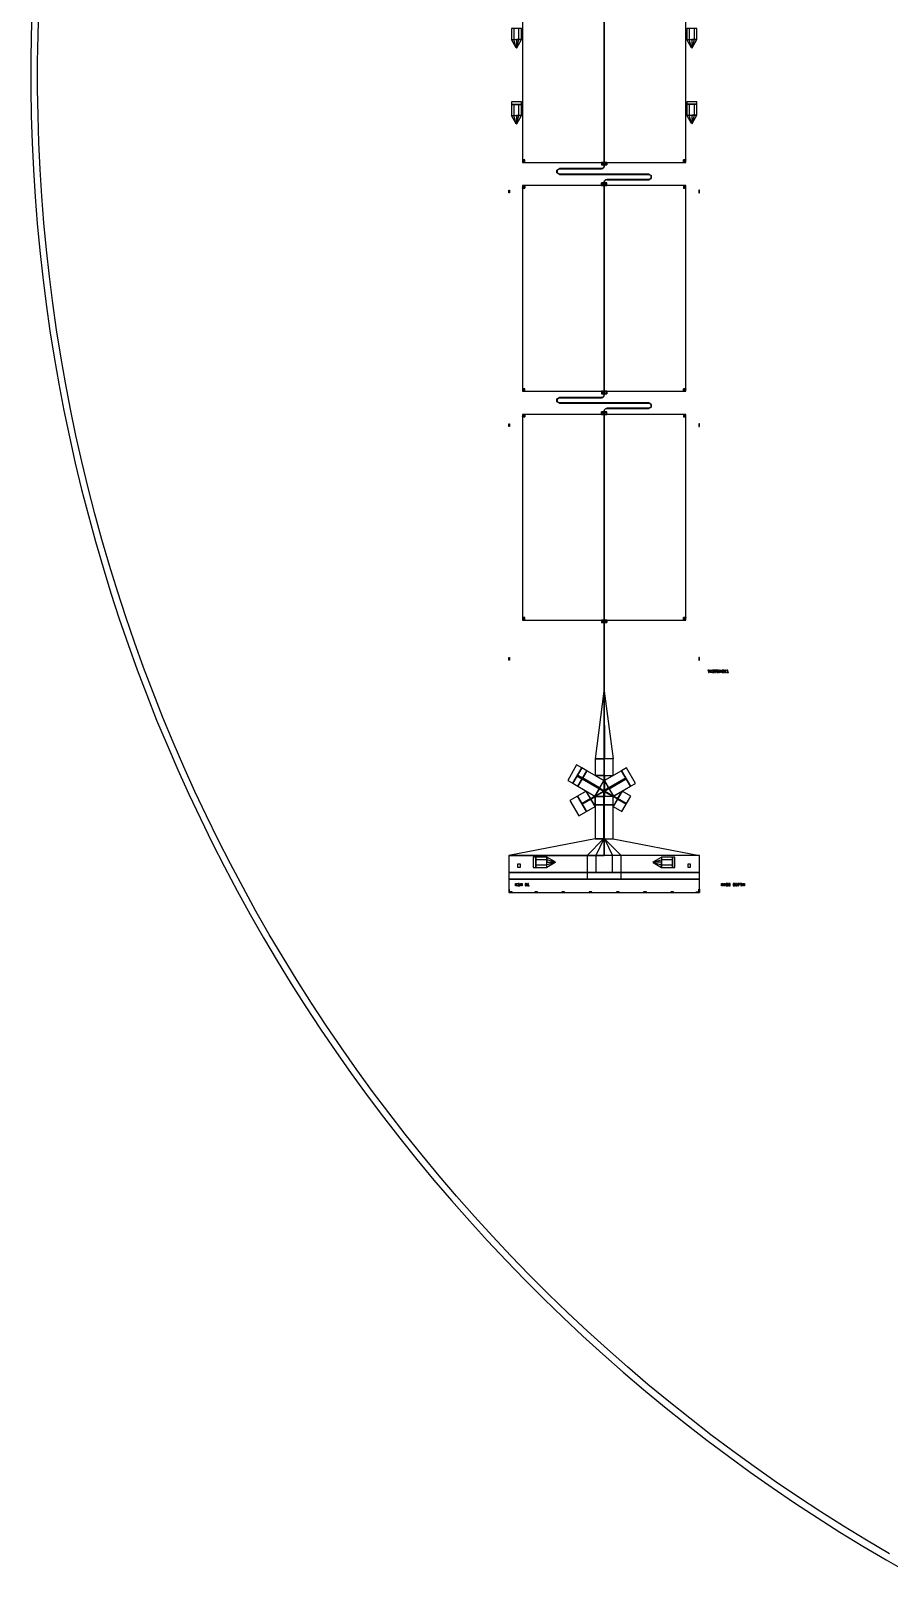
# Model space of a CAD drawing. Extents: x -50899 to 50899, y -48295 to 50898.
# Drawn here: x -50899 to -25449, y -44426 to 1302 of the extents above; entities that cross this region are included whole.
import ezdxf

# ---------------------------------------------------------------- set-up
doc = ezdxf.new("R2010")
doc.units = 0
doc.layers.add('GAP', color=1, linetype='continuous')
doc.layers.add('PIN', color=3, linetype='continuous')

# ---------------------------------------------------------------- blocks, each defined once
blk = doc.blocks.new('C1A')
at = {"layer": 'GAP'}
for points in [[(-100, 20646), (-100, 20726), (-80, 20726), (-80, 20646), (-100, 20646)], [(5550, 20646), (5550, 20726), (5530, 20726), (5530, 20646), (5550, 20646)], [(-100, 13717), (-100, 13797), (-80, 13797), (-80, 13717), (-100, 13717)], [(5550, 13717), (5550, 13797), (5530, 13797), (5530, 13717), (5550, 13717)], [(-100, 6789), (-100, 6869), (-80, 6869), (-80, 6789), (-100, 6789)], [(5550, 6789), (5550, 6869), (5530, 6869), (5530, 6789), (5550, 6789)], [(-100, -100), (0, -100), (0, -80), (-80, -80), (-80, 0), (-100, 0), (-100, -100)], [(5550, -100), (5450, -100), (5450, -80), (5530, -80), (5530, 0), (5550, 0), (5550, -100)], [(667, -100), (747, -100), (747, -80), (667, -80), (667, -100)], [(1474, -100), (1554, -100), (1554, -80), (1474, -80), (1474, -100)], [(2281, -100), (2361, -100), (2361, -80), (2281, -80), (2281, -100)], [(3089, -100), (3169, -100), (3169, -80), (3089, -80), (3089, -100)], [(3896, -100), (3976, -100), (3976, -80), (3896, -80), (3896, -100)], [(4703, -100), (4783, -100), (4783, -80), (4703, -80), (4703, -100)]]:
    blk.add_lwpolyline(points, dxfattribs=at)
blk = doc.blocks.new('C1AGAP')
for points in [[(5149, 21553), (5149, 27653), (301, 27653), (301, 21553), (5149, 21553)], [(-25, 25525), (-25, 25200), (275, 25200), (275, 25525), (-25, 25525)], [(-25, 25525), (-25, 25200), (275, 25200), (275, 25525), (-25, 25525)], [(125, 25200), (125, 24950), (115, 24950), (-25, 25200), (125, 25200)], [(125, 25200), (125, 24950), (115, 24950), (-25, 25200), (125, 25200)], [(125, 25200), (125, 24950), (135, 24950), (275, 25200), (125, 25200)], [(125, 25200), (125, 24950), (135, 24950), (275, 25200), (125, 25200)], [(5175, 25525), (5175, 25200), (5475, 25200), (5475, 25525), (5175, 25525)], [(5175, 25525), (5175, 25200), (5475, 25200), (5475, 25525), (5175, 25525)], [(5325, 25200), (5325, 24950), (5315, 24950), (5175, 25200), (5325, 25200)], [(5325, 25200), (5325, 24950), (5315, 24950), (5175, 25200), (5325, 25200)], [(5325, 25200), (5325, 24950), (5335, 24950), (5475, 25200), (5325, 25200)], [(5325, 25200), (5325, 24950), (5335, 24950), (5475, 25200), (5325, 25200)], [(-25, 23345), (-25, 23270), (275, 23270), (275, 23345), (-25, 23345)], [(-25, 23345), (-25, 23270), (275, 23270), (275, 23345), (-25, 23345)], [(5175, 23350), (5175, 23275), (5475, 23275), (5475, 23350), (5175, 23350)], [(5175, 23350), (5175, 23275), (5475, 23275), (5475, 23350), (5175, 23350)], [(-25, 23270), (-25, 22945), (275, 22945), (275, 23270), (-25, 23270)], [(-25, 23270), (-25, 22945), (275, 22945), (275, 23270), (-25, 23270)], [(125, 22945), (125, 22695), (115, 22695), (-25, 22945), (125, 22945)], [(125, 22945), (125, 22695), (115, 22695), (-25, 22945), (125, 22945)], [(125, 22945), (125, 22695), (135, 22695), (275, 22945), (125, 22945)], [(125, 22945), (125, 22695), (135, 22695), (275, 22945), (125, 22945)], [(5175, 23275), (5175, 22950), (5475, 22950), (5475, 23275), (5175, 23275)], [(5175, 23275), (5175, 22950), (5475, 22950), (5475, 23275), (5175, 23275)], [(5325, 22950), (5325, 22700), (5315, 22700), (5175, 22950), (5325, 22950)], [(5325, 22950), (5325, 22700), (5315, 22700), (5175, 22950), (5325, 22950)], [(5325, 22950), (5325, 22700), (5335, 22700), (5475, 22950), (5325, 22950)], [(5325, 22950), (5325, 22700), (5335, 22700), (5475, 22950), (5325, 22950)], [(376, 21553), (376, 21628), (301, 21628), (301, 21553), (376, 21553)], [(301, 21628), (311, 21590), (338, 21563), (376, 21553), (376, 21590), (357, 21595), (344, 21609), (338, 21628), (301, 21628)], [(338, 21628), (344, 21609), (357, 21595), (376, 21590), (376, 21628), (376, 21628), (376, 21628), (376, 21628), (338, 21628)], [(2646, 21553), (2646, 21478), (2720, 21478), (2720, 21553), (2646, 21553)], [(2720, 21478), (2710, 21515), (2683, 21543), (2646, 21553), (2646, 21515), (2664, 21510), (2678, 21496), (2683, 21478), (2720, 21478)], [(2683, 21478), (2678, 21496), (2664, 21510), (2646, 21515), (2646, 21478), (2646, 21478), (2646, 21478), (2646, 21478), (2683, 21478)], [(2730, 21442), (2730, 21553), (2720, 21553), (2720, 21442), (2730, 21442)], [(2730, 21553), (2730, 21478), (2804, 21478), (2804, 21553), (2730, 21553)], [(2730, 21478), (2740, 21515), (2767, 21543), (2804, 21553), (2804, 21515), (2786, 21510), (2772, 21496), (2767, 21478), (2730, 21478)], [(2767, 21478), (2772, 21496), (2786, 21510), (2804, 21515), (2804, 21478), (2804, 21478), (2804, 21478), (2804, 21478), (2767, 21478)], [(5149, 21553), (5149, 21628), (5074, 21628), (5074, 21553), (5149, 21553)], [(5149, 21628), (5139, 21590), (5112, 21563), (5074, 21553), (5074, 21590), (5093, 21595), (5106, 21609), (5112, 21628), (5149, 21628)], [(5112, 21628), (5106, 21609), (5093, 21595), (5074, 21590), (5074, 21628), (5074, 21628), (5074, 21628), (5074, 21628), (5112, 21628)], [(1400, 21197), (1327, 21239), (1327, 21324), (1400, 21366), (1400, 21362), (1331, 21322), (1331, 21242), (1400, 21202), (1400, 21197)], [(1400, 21202), (1331, 21242), (1331, 21322), (1400, 21362), (1400, 21357), (1335, 21319), (1335, 21244), (1400, 21206), (1400, 21202)], [(1400, 21357), (2645, 21357), (2645, 21366), (1400, 21366), (1400, 21357)], [(4050, 21206), (1400, 21206), (1400, 21197), (4050, 21197), (4050, 21206)], [(2645, 21357), (2687, 21368), (2718, 21399), (2730, 21442), (2725, 21442), (2714, 21402), (2685, 21372), (2645, 21362), (2645, 21357)], [(2645, 21362), (2685, 21372), (2714, 21402), (2725, 21442), (2720, 21442), (2710, 21404), (2683, 21376), (2645, 21366), (2645, 21362)], [(2720, 20962), (2732, 21004), (2763, 21035), (2805, 21046), (2805, 21042), (2765, 21031), (2736, 21002), (2725, 20962), (2720, 20962)], [(2725, 20962), (2736, 21002), (2765, 21031), (2805, 21042), (2805, 21037), (2767, 21027), (2740, 20999), (2730, 20962), (2725, 20962)], [(2805, 21037), (4050, 21037), (4050, 21046), (2805, 21046), (2805, 21037)], [(4050, 21037), (4123, 21079), (4123, 21164), (4050, 21206), (4050, 21202), (4119, 21162), (4119, 21082), (4050, 21042), (4050, 21037)], [(4050, 21042), (4119, 21082), (4119, 21162), (4050, 21202), (4050, 21197), (4115, 21159), (4115, 21084), (4050, 21046), (4050, 21042)], [(5149, 14767), (5149, 20867), (301, 20867), (301, 14767), (5149, 14767)], [(301, 20867), (301, 20792), (376, 20792), (376, 20867), (301, 20867)], [(301, 20792), (311, 20829), (338, 20857), (376, 20867), (376, 20829), (357, 20824), (344, 20810), (338, 20792), (301, 20792)], [(338, 20792), (344, 20810), (357, 20824), (376, 20829), (376, 20792), (376, 20792), (376, 20792), (376, 20792), (338, 20792)], [(2720, 20867), (2720, 20942), (2646, 20942), (2646, 20867), (2720, 20867)], [(2720, 20942), (2710, 20904), (2683, 20877), (2646, 20867), (2646, 20904), (2664, 20909), (2678, 20923), (2683, 20942), (2720, 20942)], [(2683, 20942), (2678, 20923), (2664, 20909), (2646, 20904), (2646, 20942), (2646, 20942), (2646, 20942), (2646, 20942), (2683, 20942)], [(2730, 20867), (2730, 20962), (2720, 20962), (2720, 20867), (2730, 20867)], [(2804, 20867), (2804, 20942), (2730, 20942), (2730, 20867), (2804, 20867)], [(2730, 20942), (2740, 20904), (2767, 20877), (2804, 20867), (2804, 20904), (2786, 20909), (2772, 20923), (2767, 20942), (2730, 20942)], [(2767, 20942), (2772, 20923), (2786, 20909), (2804, 20904), (2804, 20942), (2804, 20942), (2804, 20942), (2804, 20942), (2767, 20942)], [(5074, 20867), (5074, 20792), (5149, 20792), (5149, 20867), (5074, 20867)], [(5149, 20792), (5139, 20829), (5112, 20857), (5074, 20867), (5074, 20829), (5093, 20824), (5106, 20810), (5112, 20792), (5149, 20792)], [(5112, 20792), (5106, 20810), (5093, 20824), (5074, 20829), (5074, 20792), (5074, 20792), (5074, 20792), (5074, 20792), (5112, 20792)], [(376, 14767), (376, 14842), (301, 14842), (301, 14767), (376, 14767)], [(301, 14842), (311, 14804), (338, 14777), (376, 14767), (376, 14804), (357, 14809), (344, 14823), (338, 14842), (301, 14842)], [(338, 14842), (344, 14823), (357, 14809), (376, 14804), (376, 14842), (376, 14842), (376, 14842), (376, 14842), (338, 14842)], [(2645, 14571), (2687, 14582), (2718, 14613), (2730, 14656), (2725, 14656), (2714, 14616), (2685, 14586), (2645, 14576), (2645, 14571)], [(2645, 14576), (2685, 14586), (2714, 14616), (2725, 14656), (2720, 14656), (2710, 14618), (2683, 14590), (2645, 14580), (2645, 14576)], [(2646, 14767), (2646, 14692), (2720, 14692), (2720, 14767), (2646, 14767)], [(2720, 14692), (2710, 14729), (2683, 14757), (2646, 14767), (2646, 14729), (2664, 14724), (2678, 14710), (2683, 14692), (2720, 14692)], [(2683, 14692), (2678, 14710), (2664, 14724), (2646, 14729), (2646, 14692), (2646, 14692), (2646, 14692), (2646, 14692), (2683, 14692)], [(2730, 14656), (2730, 14767), (2720, 14767), (2720, 14656), (2730, 14656)], [(2730, 14767), (2730, 14692), (2804, 14692), (2804, 14767), (2730, 14767)], [(2730, 14692), (2740, 14729), (2767, 14757), (2804, 14767), (2804, 14729), (2786, 14724), (2772, 14710), (2767, 14692), (2730, 14692)], [(2767, 14692), (2772, 14710), (2786, 14724), (2804, 14729), (2804, 14692), (2804, 14692), (2804, 14692), (2804, 14692), (2767, 14692)], [(5149, 14767), (5149, 14842), (5074, 14842), (5074, 14767), (5149, 14767)], [(5149, 14842), (5139, 14804), (5112, 14777), (5074, 14767), (5074, 14804), (5093, 14809), (5106, 14823), (5112, 14842), (5149, 14842)], [(5112, 14842), (5106, 14823), (5093, 14809), (5074, 14804), (5074, 14842), (5074, 14842), (5074, 14842), (5074, 14842), (5112, 14842)], [(1400, 14411), (1327, 14453), (1327, 14538), (1400, 14580), (1400, 14576), (1331, 14536), (1331, 14456), (1400, 14416), (1400, 14411)], [(1400, 14416), (1331, 14456), (1331, 14536), (1400, 14576), (1400, 14571), (1335, 14533), (1335, 14458), (1400, 14420), (1400, 14416)], [(1400, 14571), (2645, 14571), (2645, 14580), (1400, 14580), (1400, 14571)], [(4050, 14420), (1400, 14420), (1400, 14411), (4050, 14411), (4050, 14420)], [(2720, 14176), (2732, 14218), (2763, 14249), (2805, 14260), (2805, 14256), (2765, 14245), (2736, 14216), (2725, 14176), (2720, 14176)], [(2730, 14081), (2730, 14176), (2720, 14176), (2720, 14081), (2730, 14081)], [(2725, 14176), (2736, 14216), (2765, 14245), (2805, 14256), (2805, 14251), (2767, 14241), (2740, 14213), (2730, 14176), (2725, 14176)], [(2805, 14251), (4050, 14251), (4050, 14260), (2805, 14260), (2805, 14251)], [(4050, 14251), (4123, 14293), (4123, 14378), (4050, 14420), (4050, 14416), (4119, 14376), (4119, 14296), (4050, 14256), (4050, 14251)], [(4050, 14256), (4119, 14296), (4119, 14376), (4050, 14416), (4050, 14411), (4115, 14373), (4115, 14298), (4050, 14260), (4050, 14256)], [(5149, 7981), (5149, 14081), (301, 14081), (301, 7981), (5149, 7981)], [(301, 14081), (301, 14006), (376, 14006), (376, 14081), (301, 14081)], [(301, 14006), (311, 14043), (338, 14071), (376, 14081), (376, 14043), (357, 14038), (344, 14024), (338, 14006), (301, 14006)], [(338, 14006), (344, 14024), (357, 14038), (376, 14043), (376, 14006), (376, 14006), (376, 14006), (376, 14006), (338, 14006)], [(2720, 14081), (2720, 14156), (2646, 14156), (2646, 14081), (2720, 14081)], [(2720, 14156), (2710, 14118), (2683, 14091), (2646, 14081), (2646, 14118), (2664, 14123), (2678, 14137), (2683, 14156), (2720, 14156)], [(2683, 14156), (2678, 14137), (2664, 14123), (2646, 14118), (2646, 14156), (2646, 14156), (2646, 14156), (2646, 14156), (2683, 14156)], [(2804, 14081), (2804, 14156), (2730, 14156), (2730, 14081), (2804, 14081)], [(2730, 14156), (2740, 14118), (2767, 14091), (2804, 14081), (2804, 14118), (2786, 14123), (2772, 14137), (2767, 14156), (2730, 14156)], [(2767, 14156), (2772, 14137), (2786, 14123), (2804, 14118), (2804, 14156), (2804, 14156), (2804, 14156), (2804, 14156), (2767, 14156)], [(5074, 14081), (5074, 14006), (5149, 14006), (5149, 14081), (5074, 14081)], [(5149, 14006), (5139, 14043), (5112, 14071), (5074, 14081), (5074, 14043), (5093, 14038), (5106, 14024), (5112, 14006), (5149, 14006)], [(5112, 14006), (5106, 14024), (5093, 14038), (5074, 14043), (5074, 14006), (5074, 14006), (5074, 14006), (5074, 14006), (5112, 14006)], [(376, 7981), (376, 8056), (301, 8056), (301, 7981), (376, 7981)], [(301, 8056), (311, 8018), (338, 7991), (376, 7981), (376, 8018), (357, 8023), (344, 8037), (338, 8056), (301, 8056)], [(338, 8056), (344, 8037), (357, 8023), (376, 8018), (376, 8056), (376, 8056), (376, 8056), (376, 8056), (338, 8056)], [(2646, 7981), (2646, 7906), (2720, 7906), (2720, 7981), (2646, 7981)], [(2720, 7906), (2710, 7943), (2683, 7971), (2646, 7981), (2646, 7943), (2664, 7938), (2678, 7924), (2683, 7906), (2720, 7906)], [(2683, 7906), (2678, 7924), (2664, 7938), (2646, 7943), (2646, 7906), (2646, 7906), (2646, 7906), (2646, 7906), (2683, 7906)], [(2730, 5871), (2730, 7981), (2720, 7981), (2720, 5871), (2730, 5871)], [(2730, 7981), (2730, 7906), (2804, 7906), (2804, 7981), (2730, 7981)], [(2730, 7906), (2740, 7943), (2767, 7971), (2804, 7981), (2804, 7943), (2786, 7938), (2772, 7924), (2767, 7906), (2730, 7906)], [(2767, 7906), (2772, 7924), (2786, 7938), (2804, 7943), (2804, 7906), (2804, 7906), (2804, 7906), (2804, 7906), (2767, 7906)], [(5149, 7981), (5149, 8056), (5074, 8056), (5074, 7981), (5149, 7981)], [(5149, 8056), (5139, 8018), (5112, 7991), (5074, 7981), (5074, 8018), (5093, 8023), (5106, 8037), (5112, 8056), (5149, 8056)], [(5112, 8056), (5106, 8037), (5093, 8023), (5074, 8018), (5074, 8056), (5074, 8056), (5074, 8056), (5074, 8056), (5112, 8056)], [(2725, 3871), (2725, 5871), (2720, 5871), (2460, 3871), (2725, 3871)], [(2725, 3871), (2725, 5871), (2730, 5871), (2990, 3871), (2725, 3871)], [(2059, 3602), (1910, 3688), (1645, 3229), (1794, 3143), (2059, 3602)], [(2990, 3371), (2990, 3871), (2460, 3871), (2460, 3371), (2990, 3371)], [(2208, 3516), (2059, 3602), (1794, 3143), (1943, 3057), (2208, 3516)], [(2718, 3222), (2208, 3516), (1943, 3057), (2452, 2763), (2718, 3222)], [(2589, 2999), (2079, 3293), (2071, 3280), (2581, 2986), (2589, 2999)], [(2725, 3222), (2725, 3371), (2460, 3371), (2718, 3222), (2725, 3222)], [(2710, 2920), (2585, 2992), (2718, 3222), (2718, 2933), (2710, 2920)], [(2725, 3222), (2725, 3371), (2990, 3371), (2732, 3222), (2725, 3222)], [(2998, 2763), (3507, 3057), (3242, 3516), (2732, 3222), (2998, 2763)], [(2740, 2920), (2865, 2992), (2732, 3222), (2732, 2933), (2740, 2920)], [(2869, 2986), (3379, 3280), (3371, 3293), (2861, 2999), (2869, 2986)], [(3507, 3057), (3652, 3141), (3387, 3600), (3242, 3516), (3507, 3057)], [(1935, 2762), (1712, 2633), (1977, 2174), (2200, 2303), (1935, 2762)], [(2195, 2912), (1935, 2762), (2200, 2303), (2460, 2453), (2195, 2912)], [(2456, 2756), (2328, 2682), (2195, 2912), (2452, 2763), (2456, 2756)], [(2456, 2756), (2328, 2682), (2460, 2453), (2460, 2750), (2456, 2756)], [(2710, 2920), (2585, 2992), (2452, 2763), (2702, 2907), (2710, 2920)], [(2725, 2750), (2725, 2894), (2710, 2894), (2460, 2750), (2725, 2750)], [(2990, 2500), (2990, 2750), (2460, 2750), (2460, 2500), (2990, 2500)], [(2710, 2920), (2585, 2992), (2581, 2986), (2706, 2914), (2710, 2920)], [(2710, 2920), (2585, 2992), (2589, 2999), (2714, 2927), (2710, 2920)], [(2725, 2920), (2714, 2927), (2706, 2914), (2718, 2907), (2725, 2920)], [(2725, 2907), (2725, 2920), (2725, 2920), (2718, 2907), (2725, 2907)], [(2732, 2894), (2732, 2907), (2718, 2907), (2718, 2894), (2732, 2894)], [(2725, 2750), (2725, 2894), (2718, 2894), (2718, 2750), (2725, 2750)], [(2732, 2500), (2732, 2750), (2718, 2750), (2718, 2500), (2732, 2500)], [(2732, 2907), (2744, 2914), (2736, 2927), (2725, 2920), (2732, 2907)], [(2725, 2907), (2725, 2920), (2725, 2920), (2732, 2907), (2725, 2907)], [(2725, 2750), (2725, 2894), (2732, 2894), (2732, 2750), (2725, 2750)], [(2725, 2750), (2725, 2894), (2740, 2894), (2990, 2750), (2725, 2750)], [(2740, 2920), (2865, 2992), (2861, 2999), (2736, 2927), (2740, 2920)], [(2740, 2920), (2865, 2992), (2869, 2986), (2744, 2914), (2740, 2920)], [(2740, 2920), (2865, 2992), (2998, 2763), (2748, 2907), (2740, 2920)], [(2990, 2453), (3250, 2303), (3515, 2762), (3255, 2912), (2990, 2453)], [(2994, 2756), (3122, 2682), (2990, 2453), (2990, 2750), (2994, 2756)], [(2994, 2756), (3122, 2682), (3255, 2912), (2998, 2763), (2994, 2756)], [(2990, 1500), (2990, 2500), (2460, 2500), (2460, 1500), (2990, 1500)], [(2732, 1500), (2732, 2500), (2718, 2500), (2718, 1500), (2732, 1500)], [(2725, 1000), (2725, 1500), (2460, 1500), (-100, 1000), (2725, 1000)], [(2725, 1000), (2725, 1500), (2718, 1500), (2475, 1000), (2725, 1000)], [(2725, 1000), (2725, 1500), (2732, 1500), (2975, 1000), (2725, 1000)], [(2725, 1000), (2725, 1500), (2990, 1500), (5550, 1000), (2725, 1000)], [(5550, 500), (5550, 1000), (-100, 1000), (-100, 500), (5550, 500)], [(625, 650), (700, 650), (700, 950), (625, 950), (625, 650)], [(625, 650), (700, 650), (700, 950), (625, 950), (625, 650)], [(700, 650), (1025, 650), (1025, 950), (700, 950), (700, 650)], [(700, 650), (1025, 650), (1025, 950), (700, 950), (700, 650)], [(1025, 800), (1275, 800), (1275, 810), (1025, 950), (1025, 800)], [(1025, 800), (1275, 800), (1275, 810), (1025, 950), (1025, 800)], [(2975, 500), (2975, 1000), (2475, 1000), (2475, 500), (2975, 500)], [(4425, 800), (4175, 800), (4175, 810), (4425, 950), (4425, 800)], [(4425, 800), (4175, 800), (4175, 810), (4425, 950), (4425, 800)], [(4750, 950), (4425, 950), (4425, 650), (4750, 650), (4750, 950)], [(4750, 950), (4425, 950), (4425, 650), (4750, 650), (4750, 950)], [(4825, 950), (4750, 950), (4750, 650), (4825, 650), (4825, 950)], [(4825, 950), (4750, 950), (4750, 650), (4825, 650), (4825, 950)], [(5550, 300), (5550, 500), (-100, 500), (-100, 300), (5550, 300)], [(160, 740), (160, 660), (240, 660), (240, 740), (160, 740)], [(1025, 800), (1275, 800), (1275, 790), (1025, 650), (1025, 800)], [(1025, 800), (1275, 800), (1275, 790), (1025, 650), (1025, 800)], [(4425, 800), (4175, 800), (4175, 790), (4425, 650), (4425, 800)], [(4425, 800), (4175, 800), (4175, 790), (4425, 650), (4425, 800)], [(5210, 740), (5210, 660), (5290, 660), (5290, 740), (5210, 740)], [(5550, -100), (5550, 300), (-100, 300), (-100, -100), (5550, -100)]]:
    blk.add_lwpolyline(points)
at = {"layer": 'GAP'}
for points in [[(5818, 6430), (5835, 6430), (5835, 6491), (5852, 6491), (5852, 6500), (5800, 6500), (5800, 6491), (5818, 6491), (5818, 6430), (5818, 6430)], [(5870, 6430), (5870, 6500), (5922, 6500), (5922, 6491), (5888, 6491), (5888, 6474), (5905, 6474), (5905, 6465), (5888, 6465), (5888, 6439), (5922, 6439), (5922, 6430), (5870, 6430), (5870, 6430)], [(5940, 6430), (5992, 6430), (5992, 6474), (5958, 6474), (5958, 6491), (5992, 6491), (5992, 6500), (5940, 6500), (5940, 6465), (5975, 6465), (5975, 6439), (5940, 6439), (5940, 6430), (5940, 6430)], [(6028, 6430), (6045, 6430), (6045, 6491), (6062, 6491), (6062, 6500), (6010, 6500), (6010, 6491), (6028, 6491), (6028, 6430), (6028, 6430)], [(6080, 6430), (6098, 6430), (6098, 6465), (6106, 6439), (6115, 6465), (6115, 6430), (6132, 6430), (6132, 6500), (6115, 6500), (6106, 6474), (6098, 6500), (6080, 6500), (6080, 6430), (6080, 6430)], [(6150, 6430), (6150, 6500), (6202, 6500), (6202, 6430), (6185, 6430), (6185, 6491), (6168, 6491), (6168, 6430), (6150, 6430)], [(6168, 6465), (6168, 6474), (6185, 6474), (6185, 6465), (6168, 6465)], [(6220, 6430), (6272, 6430), (6272, 6474), (6238, 6474), (6238, 6491), (6272, 6491), (6272, 6500), (6220, 6500), (6220, 6465), (6255, 6465), (6255, 6439), (6220, 6439), (6220, 6430), (6220, 6430)], [(6290, 6430), (6308, 6430), (6308, 6456), (6325, 6430), (6342, 6430), (6316, 6465), (6342, 6500), (6325, 6500), (6308, 6474), (6308, 6500), (6290, 6500), (6290, 6430), (6290, 6430)], [(6360, 6430), (6412, 6430), (6412, 6439), (6395, 6439), (6395, 6500), (6378, 6500), (6360, 6491), (6360, 6482), (6378, 6482), (6378, 6439), (6360, 6439), (6360, 6430), (6360, 6430)], [(100, 100), (100, 170), (152, 170), (152, 161), (118, 161), (118, 109), (152, 109), (152, 100), (100, 100), (100, 100)], [(170, 100), (222, 100), (222, 109), (205, 109), (205, 170), (188, 170), (170, 161), (170, 152), (188, 152), (188, 109), (170, 109), (170, 100), (170, 100)], [(240, 100), (240, 170), (292, 170), (292, 100), (275, 100), (275, 161), (258, 161), (258, 100), (240, 100)], [(258, 135), (258, 144), (275, 144), (275, 135), (258, 135)], [(6200, 100), (6200, 170), (6252, 170), (6252, 161), (6218, 161), (6218, 144), (6235, 144), (6235, 135), (6218, 135), (6218, 109), (6252, 109), (6252, 100), (6200, 100), (6200, 100)], [(6270, 100), (6270, 170), (6322, 170), (6322, 161), (6288, 161), (6288, 144), (6305, 144), (6305, 135), (6288, 135), (6288, 109), (6322, 109), (6322, 100), (6270, 100), (6270, 100)], [(6340, 100), (6392, 100), (6392, 144), (6358, 144), (6358, 161), (6392, 161), (6392, 170), (6340, 170), (6340, 135), (6375, 135), (6375, 109), (6340, 109), (6340, 100), (6340, 100)], [(6410, 100), (6428, 100), (6428, 135), (6445, 135), (6445, 100), (6462, 100), (6462, 170), (6445, 170), (6445, 144), (6428, 144), (6428, 170), (6410, 170), (6410, 100), (6410, 100)], [(6550, 100), (6602, 100), (6602, 135), (6576, 135), (6576, 126), (6585, 126), (6585, 109), (6568, 109), (6568, 161), (6602, 161), (6602, 170), (6550, 170), (6550, 100), (6550, 100)], [(6620, 100), (6672, 100), (6672, 170), (6655, 170), (6655, 109), (6638, 109), (6638, 170), (6620, 170), (6620, 100), (6620, 100)], [(6690, 100), (6708, 100), (6708, 170), (6690, 170), (6690, 100)], [(6708, 135), (6742, 135), (6742, 170), (6708, 170), (6708, 161), (6725, 161), (6725, 144), (6708, 144), (6708, 135)], [(6778, 100), (6795, 100), (6795, 161), (6812, 161), (6812, 170), (6760, 170), (6760, 161), (6778, 161), (6778, 100), (6778, 100)], [(6830, 100), (6830, 170), (6882, 170), (6882, 100), (6865, 100), (6865, 161), (6848, 161), (6848, 100), (6830, 100)], [(6848, 135), (6848, 144), (6865, 144), (6865, 135), (6848, 135)]]:
    blk.add_lwpolyline(points, dxfattribs=at)
blk = doc.blocks.new('C1APIN')
for points in [[(2726, 21553), (2726, 27653), (2724, 27653), (2724, 21553), (2726, 21553)], [(50, 25525), (50, 25200), (200, 25200), (200, 25525), (50, 25525)], [(50, 25525), (50, 25200), (200, 25200), (200, 25525), (50, 25525)], [(125, 25200), (125, 24950), (120, 24950), (50, 25200), (125, 25200)], [(125, 25200), (125, 24950), (120, 24950), (50, 25200), (125, 25200)], [(125, 25200), (125, 24950), (130, 24950), (200, 25200), (125, 25200)], [(125, 25200), (125, 24950), (130, 24950), (200, 25200), (125, 25200)], [(5250, 25525), (5250, 25200), (5400, 25200), (5400, 25525), (5250, 25525)], [(5250, 25525), (5250, 25200), (5400, 25200), (5400, 25525), (5250, 25525)], [(5325, 25200), (5325, 24950), (5320, 24950), (5250, 25200), (5325, 25200)], [(5325, 25200), (5325, 24950), (5320, 24950), (5250, 25200), (5325, 25200)], [(5325, 25200), (5325, 24950), (5330, 24950), (5400, 25200), (5325, 25200)], [(5325, 25200), (5325, 24950), (5330, 24950), (5400, 25200), (5325, 25200)], [(50, 23270), (50, 22945), (200, 22945), (200, 23270), (50, 23270)], [(50, 23270), (50, 22945), (200, 22945), (200, 23270), (50, 23270)], [(125, 22945), (125, 22695), (120, 22695), (50, 22945), (125, 22945)], [(125, 22945), (125, 22695), (120, 22695), (50, 22945), (125, 22945)], [(125, 22945), (125, 22695), (130, 22695), (200, 22945), (125, 22945)], [(125, 22945), (125, 22695), (130, 22695), (200, 22945), (125, 22945)], [(5250, 23275), (5250, 22950), (5400, 22950), (5400, 23275), (5250, 23275)], [(5250, 23275), (5250, 22950), (5400, 22950), (5400, 23275), (5250, 23275)], [(5325, 22950), (5325, 22700), (5320, 22700), (5250, 22950), (5325, 22950)], [(5325, 22950), (5325, 22700), (5320, 22700), (5250, 22950), (5325, 22950)], [(5325, 22950), (5325, 22700), (5330, 22700), (5400, 22950), (5325, 22950)], [(5325, 22950), (5325, 22700), (5330, 22700), (5400, 22950), (5325, 22950)], [(338, 21628), (344, 21609), (357, 21595), (376, 21590), (376, 21590), (357, 21595), (344, 21609), (338, 21628), (338, 21628)], [(338, 21628), (344, 21609), (357, 21595), (376, 21590), (376, 21590), (357, 21595), (344, 21609), (338, 21628), (338, 21628)], [(2683, 21478), (2678, 21496), (2664, 21510), (2646, 21515), (2646, 21515), (2664, 21510), (2678, 21496), (2683, 21478), (2683, 21478)], [(2683, 21478), (2678, 21496), (2664, 21510), (2646, 21515), (2646, 21515), (2664, 21510), (2678, 21496), (2683, 21478), (2683, 21478)], [(2726, 21442), (2726, 21553), (2724, 21553), (2724, 21442), (2726, 21442)], [(2767, 21478), (2772, 21496), (2786, 21510), (2804, 21515), (2804, 21515), (2786, 21510), (2772, 21496), (2767, 21478), (2767, 21478)], [(2767, 21478), (2772, 21496), (2786, 21510), (2804, 21515), (2804, 21515), (2786, 21510), (2772, 21496), (2767, 21478), (2767, 21478)], [(5112, 21628), (5106, 21609), (5093, 21595), (5074, 21590), (5074, 21590), (5093, 21595), (5106, 21609), (5112, 21628), (5112, 21628)], [(5112, 21628), (5106, 21609), (5093, 21595), (5074, 21590), (5074, 21590), (5093, 21595), (5106, 21609), (5112, 21628), (5112, 21628)], [(1400, 21200), (1329, 21241), (1329, 21322), (1400, 21363), (1400, 21362), (1331, 21322), (1331, 21242), (1400, 21202), (1400, 21200)], [(1400, 21202), (1331, 21242), (1331, 21322), (1400, 21362), (1400, 21360), (1332, 21321), (1332, 21242), (1400, 21203), (1400, 21202)], [(1400, 21360), (2645, 21360), (2645, 21363), (1400, 21363), (1400, 21360)], [(4050, 21203), (1400, 21203), (1400, 21200), (4050, 21200), (4050, 21203)], [(2645, 21360), (2686, 21371), (2716, 21401), (2726, 21442), (2725, 21442), (2714, 21402), (2685, 21372), (2645, 21362), (2645, 21360)], [(2645, 21362), (2685, 21372), (2714, 21402), (2725, 21442), (2724, 21442), (2713, 21402), (2684, 21374), (2645, 21363), (2645, 21362)], [(2724, 20962), (2734, 21002), (2764, 21032), (2805, 21043), (2805, 21042), (2765, 21031), (2736, 21002), (2725, 20962), (2724, 20962)], [(2725, 20962), (2736, 21002), (2765, 21031), (2805, 21042), (2805, 21040), (2766, 21030), (2737, 21001), (2726, 20962), (2725, 20962)], [(2805, 21040), (4050, 21040), (4050, 21043), (2805, 21043), (2805, 21040)], [(4050, 21040), (4121, 21081), (4121, 21162), (4050, 21203), (4050, 21202), (4119, 21162), (4119, 21082), (4050, 21042), (4050, 21040)], [(4050, 21042), (4119, 21082), (4119, 21162), (4050, 21202), (4050, 21200), (4118, 21161), (4118, 21082), (4050, 21043), (4050, 21042)], [(338, 20792), (344, 20810), (357, 20824), (376, 20829), (376, 20829), (357, 20824), (344, 20810), (338, 20792), (338, 20792)], [(338, 20792), (344, 20810), (357, 20824), (376, 20829), (376, 20829), (357, 20824), (344, 20810), (338, 20792), (338, 20792)], [(2683, 20942), (2678, 20923), (2664, 20909), (2646, 20904), (2646, 20904), (2664, 20909), (2678, 20923), (2683, 20942), (2683, 20942)], [(2683, 20942), (2678, 20923), (2664, 20909), (2646, 20904), (2646, 20904), (2664, 20909), (2678, 20923), (2683, 20942), (2683, 20942)], [(2726, 20867), (2726, 20962), (2724, 20962), (2724, 20867), (2726, 20867)], [(2726, 14767), (2726, 20867), (2724, 20867), (2724, 14767), (2726, 14767)], [(2767, 20942), (2772, 20923), (2786, 20909), (2804, 20904), (2804, 20904), (2786, 20909), (2772, 20923), (2767, 20942), (2767, 20942)], [(2767, 20942), (2772, 20923), (2786, 20909), (2804, 20904), (2804, 20904), (2786, 20909), (2772, 20923), (2767, 20942), (2767, 20942)], [(5112, 20792), (5106, 20810), (5093, 20824), (5074, 20829), (5074, 20829), (5093, 20824), (5106, 20810), (5112, 20792), (5112, 20792)], [(5112, 20792), (5106, 20810), (5093, 20824), (5074, 20829), (5074, 20829), (5093, 20824), (5106, 20810), (5112, 20792), (5112, 20792)], [(338, 14842), (344, 14823), (357, 14809), (376, 14804), (376, 14804), (357, 14809), (344, 14823), (338, 14842), (338, 14842)], [(338, 14842), (344, 14823), (357, 14809), (376, 14804), (376, 14804), (357, 14809), (344, 14823), (338, 14842), (338, 14842)], [(2645, 14574), (2686, 14585), (2716, 14615), (2726, 14656), (2725, 14656), (2714, 14616), (2685, 14586), (2645, 14576), (2645, 14574)], [(2645, 14576), (2685, 14586), (2714, 14616), (2725, 14656), (2724, 14656), (2713, 14616), (2684, 14588), (2645, 14577), (2645, 14576)], [(2683, 14692), (2678, 14710), (2664, 14724), (2646, 14729), (2646, 14729), (2664, 14724), (2678, 14710), (2683, 14692), (2683, 14692)], [(2683, 14692), (2678, 14710), (2664, 14724), (2646, 14729), (2646, 14729), (2664, 14724), (2678, 14710), (2683, 14692), (2683, 14692)], [(2726, 14656), (2726, 14767), (2724, 14767), (2724, 14656), (2726, 14656)], [(2767, 14692), (2772, 14710), (2786, 14724), (2804, 14729), (2804, 14729), (2786, 14724), (2772, 14710), (2767, 14692), (2767, 14692)], [(2767, 14692), (2772, 14710), (2786, 14724), (2804, 14729), (2804, 14729), (2786, 14724), (2772, 14710), (2767, 14692), (2767, 14692)], [(5112, 14842), (5106, 14823), (5093, 14809), (5074, 14804), (5074, 14804), (5093, 14809), (5106, 14823), (5112, 14842), (5112, 14842)], [(5112, 14842), (5106, 14823), (5093, 14809), (5074, 14804), (5074, 14804), (5093, 14809), (5106, 14823), (5112, 14842), (5112, 14842)], [(1400, 14414), (1329, 14455), (1329, 14536), (1400, 14577), (1400, 14576), (1331, 14536), (1331, 14456), (1400, 14416), (1400, 14414)], [(1400, 14416), (1331, 14456), (1331, 14536), (1400, 14576), (1400, 14574), (1332, 14535), (1332, 14456), (1400, 14417), (1400, 14416)], [(1400, 14574), (2645, 14574), (2645, 14577), (1400, 14577), (1400, 14574)], [(4050, 14417), (1400, 14417), (1400, 14414), (4050, 14414), (4050, 14417)], [(2724, 14176), (2734, 14216), (2764, 14246), (2805, 14257), (2805, 14256), (2765, 14245), (2736, 14216), (2725, 14176), (2724, 14176)], [(2726, 14081), (2726, 14176), (2724, 14176), (2724, 14081), (2726, 14081)], [(2725, 14176), (2736, 14216), (2765, 14245), (2805, 14256), (2805, 14254), (2766, 14244), (2737, 14215), (2726, 14176), (2725, 14176)], [(2805, 14254), (4050, 14254), (4050, 14257), (2805, 14257), (2805, 14254)], [(4050, 14254), (4121, 14295), (4121, 14376), (4050, 14417), (4050, 14416), (4119, 14376), (4119, 14296), (4050, 14256), (4050, 14254)], [(4050, 14256), (4119, 14296), (4119, 14376), (4050, 14416), (4050, 14414), (4118, 14375), (4118, 14296), (4050, 14257), (4050, 14256)], [(338, 14006), (344, 14024), (357, 14038), (376, 14043), (376, 14043), (357, 14038), (344, 14024), (338, 14006), (338, 14006)], [(338, 14006), (344, 14024), (357, 14038), (376, 14043), (376, 14043), (357, 14038), (344, 14024), (338, 14006), (338, 14006)], [(2683, 14156), (2678, 14137), (2664, 14123), (2646, 14118), (2646, 14118), (2664, 14123), (2678, 14137), (2683, 14156), (2683, 14156)], [(2683, 14156), (2678, 14137), (2664, 14123), (2646, 14118), (2646, 14118), (2664, 14123), (2678, 14137), (2683, 14156), (2683, 14156)], [(2726, 7981), (2726, 14081), (2724, 14081), (2724, 7981), (2726, 7981)], [(2767, 14156), (2772, 14137), (2786, 14123), (2804, 14118), (2804, 14118), (2786, 14123), (2772, 14137), (2767, 14156), (2767, 14156)], [(2767, 14156), (2772, 14137), (2786, 14123), (2804, 14118), (2804, 14118), (2786, 14123), (2772, 14137), (2767, 14156), (2767, 14156)], [(5112, 14006), (5106, 14024), (5093, 14038), (5074, 14043), (5074, 14043), (5093, 14038), (5106, 14024), (5112, 14006), (5112, 14006)], [(5112, 14006), (5106, 14024), (5093, 14038), (5074, 14043), (5074, 14043), (5093, 14038), (5106, 14024), (5112, 14006), (5112, 14006)], [(338, 8056), (344, 8037), (357, 8023), (376, 8018), (376, 8018), (357, 8023), (344, 8037), (338, 8056), (338, 8056)], [(338, 8056), (344, 8037), (357, 8023), (376, 8018), (376, 8018), (357, 8023), (344, 8037), (338, 8056), (338, 8056)], [(2683, 7906), (2678, 7924), (2664, 7938), (2646, 7943), (2646, 7943), (2664, 7938), (2678, 7924), (2683, 7906), (2683, 7906)], [(2683, 7906), (2678, 7924), (2664, 7938), (2646, 7943), (2646, 7943), (2664, 7938), (2678, 7924), (2683, 7906), (2683, 7906)], [(2726, 5871), (2726, 7981), (2724, 7981), (2724, 5871), (2726, 5871)], [(2767, 7906), (2772, 7924), (2786, 7938), (2804, 7943), (2804, 7943), (2786, 7938), (2772, 7924), (2767, 7906), (2767, 7906)], [(2767, 7906), (2772, 7924), (2786, 7938), (2804, 7943), (2804, 7943), (2786, 7938), (2772, 7924), (2767, 7906), (2767, 7906)], [(5112, 8056), (5106, 8037), (5093, 8023), (5074, 8018), (5074, 8018), (5093, 8023), (5106, 8037), (5112, 8056), (5112, 8056)], [(5112, 8056), (5106, 8037), (5093, 8023), (5074, 8018), (5074, 8018), (5093, 8023), (5106, 8037), (5112, 8056), (5112, 8056)], [(2725, 3871), (2725, 5871), (2724, 5871), (2718, 3871), (2725, 3871)], [(2725, 3871), (2725, 5871), (2726, 5871), (2732, 3871), (2725, 3871)], [(2732, 3371), (2732, 3871), (2718, 3871), (2718, 3371), (2732, 3371)], [(2083, 3300), (1934, 3386), (1919, 3360), (2068, 3274), (2083, 3300)], [(2592, 3005), (2083, 3300), (2068, 3274), (2578, 2979), (2592, 3005)], [(2725, 3222), (2725, 3371), (2718, 3371), (2718, 3222), (2725, 3222)], [(2725, 3222), (2725, 3371), (2732, 3371), (2732, 3222), (2725, 3222)], [(2872, 2979), (3382, 3274), (3367, 3300), (2858, 3005), (2872, 2979)], [(2456, 2756), (2328, 2682), (2324, 2689), (2452, 2763), (2456, 2756)], [(2456, 2756), (2328, 2682), (2331, 2676), (2460, 2750), (2456, 2756)], [(2710, 2920), (2585, 2992), (2578, 2979), (2702, 2907), (2710, 2920)], [(2710, 2920), (2585, 2992), (2592, 3005), (2718, 2933), (2710, 2920)], [(2710, 2920), (2585, 2992), (2585, 2992), (2710, 2920), (2710, 2920)], [(2710, 2920), (2585, 2992), (2585, 2992), (2710, 2920), (2710, 2920)], [(2725, 2750), (2725, 2894), (2710, 2894), (2710, 2750), (2725, 2750)], [(2740, 2500), (2740, 2750), (2710, 2750), (2710, 2500), (2740, 2500)], [(2725, 2907), (2725, 2920), (2725, 2920), (2725, 2907), (2725, 2907)], [(2725, 2907), (2725, 2920), (2725, 2920), (2725, 2907), (2725, 2907)], [(2725, 2750), (2725, 2894), (2725, 2894), (2725, 2750), (2725, 2750)], [(2725, 2750), (2725, 2894), (2725, 2894), (2725, 2750), (2725, 2750)], [(2725, 2750), (2725, 2894), (2740, 2894), (2740, 2750), (2725, 2750)], [(2740, 2920), (2865, 2992), (2858, 3005), (2732, 2933), (2740, 2920)], [(2740, 2920), (2865, 2992), (2865, 2992), (2740, 2920), (2740, 2920)], [(2740, 2920), (2865, 2992), (2865, 2992), (2740, 2920), (2740, 2920)], [(2740, 2920), (2865, 2992), (2872, 2979), (2748, 2907), (2740, 2920)], [(2994, 2756), (3122, 2682), (3119, 2676), (2990, 2750), (2994, 2756)], [(2994, 2756), (3122, 2682), (3126, 2689), (2998, 2763), (2994, 2756)], [(2324, 2689), (2064, 2539), (2071, 2526), (2331, 2676), (2324, 2689)], [(2740, 1500), (2740, 2500), (2710, 2500), (2710, 1500), (2740, 1500)], [(3119, 2676), (3379, 2526), (3386, 2539), (3126, 2689), (3119, 2676)], [(2725, 1000), (2725, 1500), (2710, 1500), (2225, 1000), (2725, 1000)], [(2725, 1000), (2725, 1500), (2725, 1500), (2725, 1000), (2725, 1000)], [(2725, 1000), (2725, 1500), (2725, 1500), (2725, 1000), (2725, 1000)], [(2725, 1000), (2725, 1500), (2740, 1500), (3225, 1000), (2725, 1000)], [(3225, 500), (3225, 1000), (2225, 1000), (2225, 500), (3225, 500)], [(700, 725), (1025, 725), (1025, 875), (700, 875), (700, 725)], [(700, 725), (1025, 725), (1025, 875), (700, 875), (700, 725)], [(1025, 800), (1275, 800), (1275, 805), (1025, 875), (1025, 800)], [(1025, 800), (1275, 800), (1275, 805), (1025, 875), (1025, 800)], [(1025, 800), (1275, 800), (1275, 795), (1025, 725), (1025, 800)], [(1025, 800), (1275, 800), (1275, 795), (1025, 725), (1025, 800)], [(3225, 300), (3225, 500), (2225, 500), (2225, 300), (3225, 300)], [(4425, 800), (4175, 800), (4175, 805), (4425, 875), (4425, 800)], [(4425, 800), (4175, 800), (4175, 805), (4425, 875), (4425, 800)], [(4425, 800), (4175, 800), (4175, 795), (4425, 725), (4425, 800)], [(4425, 800), (4175, 800), (4175, 795), (4425, 725), (4425, 800)], [(4750, 875), (4425, 875), (4425, 725), (4750, 725), (4750, 875)], [(4750, 875), (4425, 875), (4425, 725), (4750, 725), (4750, 875)]]:
    blk.add_lwpolyline(points)

msp = doc.modelspace()

# ---------------------------------------------------------------- linework, layer by layer
for points in [[(-50862, 1979), (-50886, 1180), (-50899, 380), (-50898, -419), (-50885, -1219), (-50860, -2018), (-50822, -2817), (-50771, -3615), (-50708, -4413), (-50633, -5209), (-50545, -6004), (-50444, -6797), (-50331, -7589), (-50206, -8378), (-50068, -9166), (-49918, -9952), (-49755, -10735), (-49580, -11515), (-49393, -12293), (-49194, -13067), (-48983, -13839), (-48759, -14606), (-48524, -15371), (-48276, -16131), (-48017, -16888), (-47746, -17640), (-47463, -18388), (-47168, -19131), (-46861, -19870), (-46543, -20604), (-46214, -21332), (-45873, -22056), (-45521, -22774), (-45158, -23486), (-44783, -24193), (-44397, -24893), (-44001, -25588), (-43593, -26276), (-43175, -26958), (-42746, -27633), (-42307, -28301), (-41857, -28962), (-41397, -29616), (-40926, -30263), (-40446, -30902), (-39955, -31534), (-39455, -32158), (-38945, -32774), (-38425, -33381), (-37896, -33981), (-37357, -34572), (-36810, -35155), (-36253, -35729), (-35687, -36294), (-35112, -36850), (-34529, -37397), (-33937, -37935), (-33337, -38464), (-32729, -38983), (-32112, -39492), (-31488, -39992), (-30855, -40482), (-30216, -40961), (-29568, -41431), (-28914, -41890), (-28252, -42340), (-27583, -42778), (-26908, -43206), (-26226, -43624), (-25537, -44030), (-24842, -44426)], [(-25437, -43857), (-26123, -43452), (-26802, -43036), (-27475, -42610), (-28141, -42173), (-28800, -41726), (-29452, -41268), (-30097, -40800), (-30734, -40322), (-31364, -39835), (-31986, -39337), (-32600, -38830), (-33206, -38313), (-33804, -37786), (-34393, -37250), (-34974, -36705), (-35547, -36151), (-36110, -35588), (-36665, -35017), (-37211, -34436), (-37747, -33847), (-38274, -33250), (-38792, -32645), (-39300, -32031), (-39798, -31410), (-40287, -30781), (-40766, -30144), (-41234, -29500), (-41692, -28848), (-42141, -28190), (-42578, -27524), (-43005, -26852), (-43422, -26173), (-43828, -25487), (-44223, -24796), (-44607, -24098), (-44980, -23394), (-45342, -22684), (-45693, -21969), (-46032, -21249), (-46361, -20523), (-46677, -19792), (-46982, -19056), (-47276, -18316), (-47558, -17571), (-47828, -16821), (-48087, -16068), (-48333, -15310), (-48568, -14549), (-48790, -13784), (-49001, -13016), (-49199, -12244), (-49386, -11470), (-49560, -10693), (-49722, -9913), (-49871, -9130), (-50008, -8346), (-50133, -7559), (-50246, -6770), (-50346, -5980), (-50434, -5188), (-50509, -4395), (-50572, -3601), (-50622, -2806), (-50660, -2010), (-50685, -1214), (-50698, -418), (-50699, 379), (-50686, 1175), (-50662, 1971)]]:
    msp.add_lwpolyline(points)
at = {"layer": 'GAP'}
for points in [[(-30808, -17720), (-30790, -17720), (-30790, -17659), (-30772, -17659), (-30772, -17650), (-30825, -17650), (-30825, -17659), (-30808, -17659), (-30808, -17720), (-30808, -17720)], [(-30755, -17720), (-30755, -17650), (-30702, -17650), (-30702, -17659), (-30738, -17659), (-30738, -17676), (-30720, -17676), (-30720, -17685), (-30738, -17685), (-30738, -17711), (-30702, -17711), (-30702, -17720), (-30755, -17720), (-30755, -17720)], [(-30685, -17720), (-30632, -17720), (-30632, -17676), (-30668, -17676), (-30668, -17659), (-30632, -17659), (-30632, -17650), (-30685, -17650), (-30685, -17685), (-30650, -17685), (-30650, -17711), (-30685, -17711), (-30685, -17720), (-30685, -17720)], [(-30598, -17720), (-30580, -17720), (-30580, -17659), (-30562, -17659), (-30562, -17650), (-30615, -17650), (-30615, -17659), (-30598, -17659), (-30598, -17720), (-30598, -17720)], [(-30545, -17720), (-30528, -17720), (-30528, -17685), (-30519, -17711), (-30510, -17685), (-30510, -17720), (-30492, -17720), (-30492, -17650), (-30510, -17650), (-30519, -17676), (-30528, -17650), (-30545, -17650), (-30545, -17720), (-30545, -17720)], [(-30475, -17720), (-30475, -17650), (-30422, -17650), (-30422, -17720), (-30440, -17720), (-30440, -17659), (-30458, -17659), (-30458, -17720), (-30475, -17720)], [(-30458, -17685), (-30458, -17676), (-30440, -17676), (-30440, -17685), (-30458, -17685)], [(-30405, -17720), (-30352, -17720), (-30352, -17676), (-30388, -17676), (-30388, -17659), (-30352, -17659), (-30352, -17650), (-30405, -17650), (-30405, -17685), (-30370, -17685), (-30370, -17711), (-30405, -17711), (-30405, -17720), (-30405, -17720)], [(-30335, -17720), (-30318, -17720), (-30318, -17694), (-30300, -17720), (-30282, -17720), (-30309, -17685), (-30282, -17650), (-30300, -17650), (-30318, -17676), (-30318, -17650), (-30335, -17650), (-30335, -17720), (-30335, -17720)], [(-30265, -17720), (-30212, -17720), (-30212, -17711), (-30230, -17711), (-30230, -17650), (-30248, -17650), (-30265, -17659), (-30265, -17668), (-30248, -17668), (-30248, -17711), (-30265, -17711), (-30265, -17720), (-30265, -17720)], [(-36525, -24050), (-36525, -23980), (-36472, -23980), (-36472, -23989), (-36508, -23989), (-36508, -24041), (-36472, -24041), (-36472, -24050), (-36525, -24050), (-36525, -24050)], [(-36455, -24050), (-36402, -24050), (-36402, -24041), (-36420, -24041), (-36420, -23980), (-36438, -23980), (-36455, -23989), (-36455, -23998), (-36438, -23998), (-36438, -24041), (-36455, -24041), (-36455, -24050), (-36455, -24050)], [(-36385, -24050), (-36385, -23980), (-36332, -23980), (-36332, -24050), (-36350, -24050), (-36350, -23989), (-36368, -23989), (-36368, -24050), (-36385, -24050)], [(-36368, -24015), (-36368, -24006), (-36350, -24006), (-36350, -24015), (-36368, -24015)], [(-36245, -24041), (-36228, -24050), (-36228, -23980), (-36245, -23989), (-36245, -24041)], [(-36228, -24050), (-36210, -24050), (-36192, -24041), (-36192, -23989), (-36210, -23980), (-36228, -23980), (-36228, -23989), (-36210, -23989), (-36210, -24041), (-36228, -24041), (-36228, -24050)], [(-36228, -24041), (-36219, -24041), (-36210, -23993), (-36210, -23989), (-36219, -23989), (-36228, -24037), (-36228, -24041)], [(-36175, -24050), (-36122, -24050), (-36122, -24041), (-36140, -24041), (-36140, -23980), (-36158, -23980), (-36175, -23989), (-36175, -23998), (-36158, -23998), (-36158, -24041), (-36175, -24041), (-36175, -24050), (-36175, -24050)]]:
    msp.add_lwpolyline(points, dxfattribs=at)

# ---------------------------------------------------------------- block references
msp.add_blockref('C1A', (-36625, -24150))
msp.add_blockref('C1AGAP', (-36625, -24150), dxfattribs=at)
at = {"layer": 'PIN'}
msp.add_blockref('C1APIN', (-36625, -24150), dxfattribs=at)

doc.saveas('drawing.dxf')
